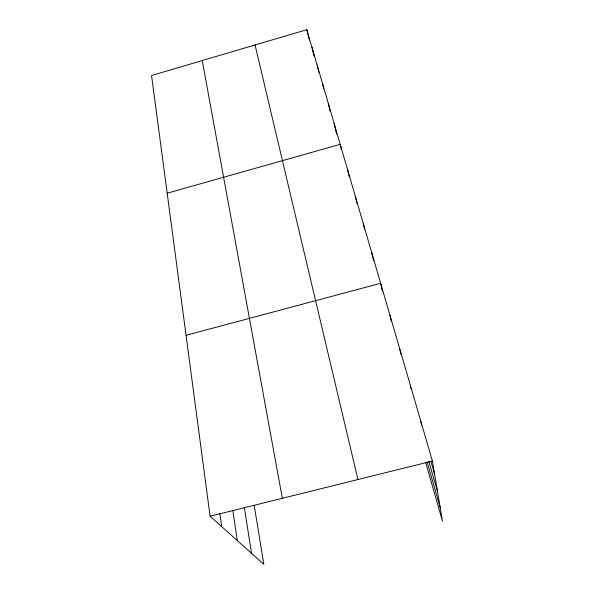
<?xml version="1.0" encoding="UTF-8"?>
<svg xmlns="http://www.w3.org/2000/svg" width="594" height="594" viewBox="0 0 594 594"><rect width="100%" height="100%" fill="white"/><g stroke="black" fill="none" stroke-linecap="round" stroke-linejoin="round"><path stroke-width="0.89" d="M425.735 462.667L442.448 521.072L432.41 461.048L306.838 29.7L151.552 75.497L210.083 516.238L263.825 564.3L254.21 505.42M167.181 193.198L340.206 144.335L341.431 149.636M186.056 335.313L380.665 283.286L382.336 291.142M210.083 516.238L432.41 461.048M430.999 461.679L434.593 474.079M428.831 461.456L437.503 491.505M427.175 462.169L440.161 507.373M306.838 29.7L309.348 40.162M311.917 47.171L314.07 56.163M322.631 83.969L323.678 88.38M317.181 65.251L318.881 72.379M255.049 44.973L357.937 479.536M328.282 103.363L330.123 111.212M334.132 123.47L336.642 134.229M347.579 169.646L349.227 176.864M355.279 196.109L356.868 203.155M363.35 223.812L364.538 229.18M371.799 252.836L373.5 260.632M389.968 315.266L391.246 321.399M399.762 348.893L400.816 354.135M410.239 385.164L410.899 388.617M202.25 60.543L282.35 498.299M420.938 421.636L421.591 425.222M244.357 507.551L251.514 553.289M232.796 510.283L237.296 540.57M219.825 513.157L221.703 526.633"/></g></svg>
